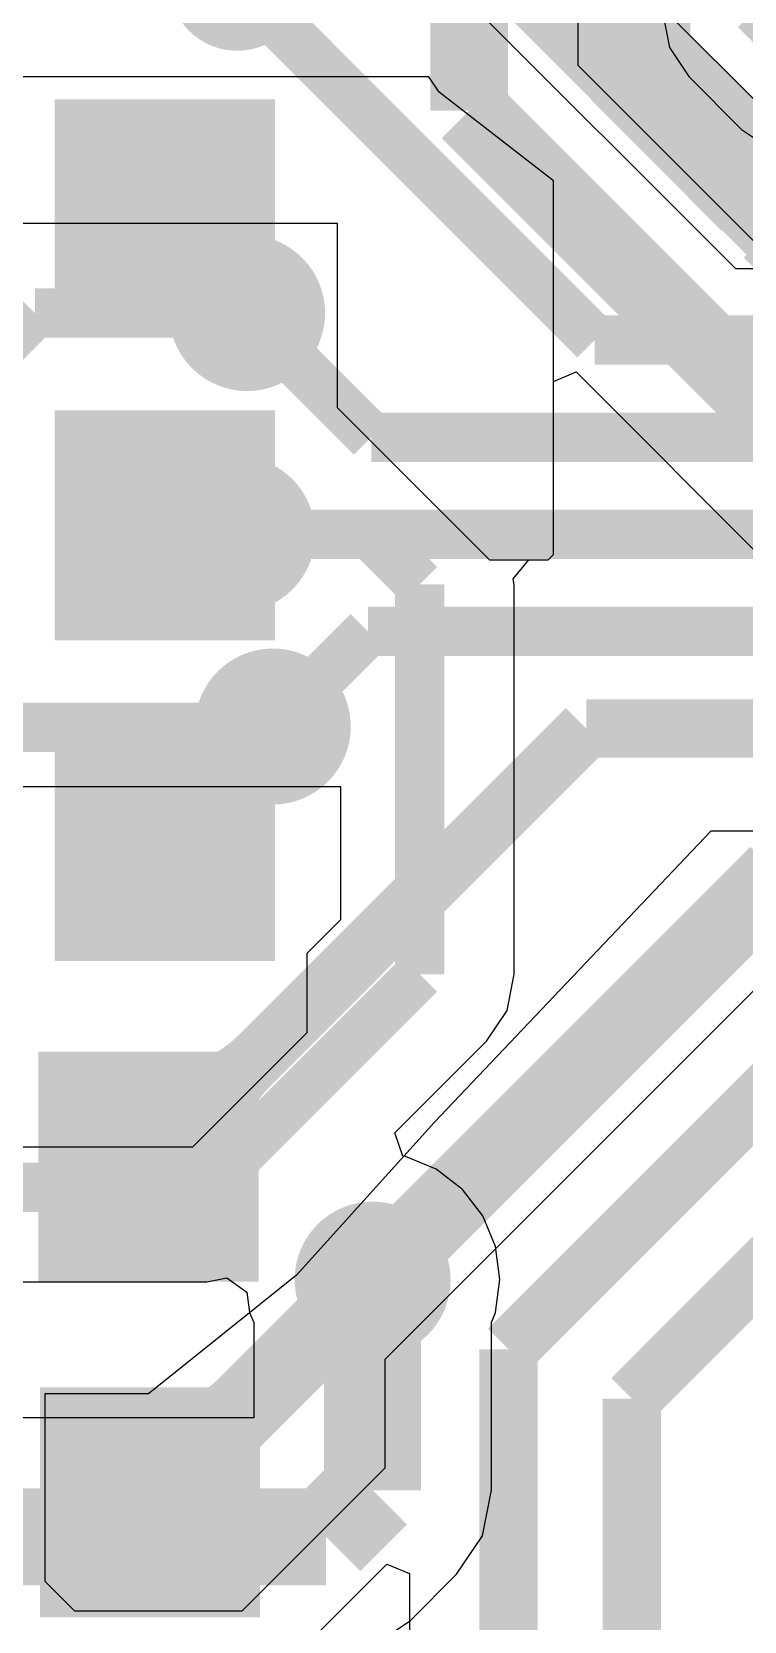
# Model space of a CAD drawing. Extents: x 56.2 to 141.8, y 48 to 96.4.
# Drawn here: x 90.23 to 93.9, y 76.93 to 85.12 of the extents above; entities that cross this region are included whole.
import ezdxf

# ---------------------------------------------------------------- set-up
doc = ezdxf.new("R2010")
doc.units = 0
doc.header["$MEASUREMENT"] = 0
for name, color, linetype in [('BOTTOMLAYER', 5, 'CONTINUOUS'), ('BOTTOMSOLDER', 6, 'CONTINUOUS'), ('MULTILAYER', 9, 'CONTINUOUS'), ('TOPLAYER', 1, 'CONTINUOUS'), ('TOPPASTE', 8, 'CONTINUOUS'), ('TOPSOLDER', 216, 'CONTINUOUS')]:
    doc.layers.add(name, color=color, linetype=linetype)

msp = doc.modelspace()

# ---------------------------------------------------------------- linework, layer by layer
at = {"layer": 'BOTTOMLAYER'}
for p, q in [((93.042174, 84.94128), (93.042174, 87.847602)), ((93.477954, 85.209431), (93.512879, 85.033848)), ((93.512879, 85.033848), (93.612338, 84.884999)), ((94.66948, 83.313974), (93.042174, 84.94128)), ((92.273257, 84.883056), (88.772002, 84.883056)), ((92.327026, 84.804212), (92.273257, 84.883056)), ((93.612338, 84.884999), (93.884168, 84.613168)), ((92.91526, 84.348592), (92.327026, 84.804212)), ((93.884168, 84.613168), (94.033017, 84.51371)), ((92.91526, 82.42506), (92.91526, 84.348592)), ((90.021987, 84.131183), (91.801983, 84.131183)), ((91.801983, 84.131183), (91.801983, 83.182348)), ((92.91526, 83.31615), (93.032593, 83.364753)), ((92.91526, 82.42506), (92.91526, 83.31615)), ((93.032593, 83.364753), (94.040673, 82.356673)), ((91.801983, 83.182348), (92.586731, 82.3976)), ((92.586731, 82.3976), (92.8878, 82.3976)), ((92.708011, 82.299426), (92.78858, 82.3976)), ((92.78858, 82.3976), (92.8878, 82.3976)), ((92.8878, 82.3976), (92.91526, 82.42506)), ((92.8878, 82.3976), (92.91526, 82.42506)), ((92.713746, 82.2706), (92.708011, 82.299426)), ((92.713744, 82.270587), (92.713746, 82.2706)), ((92.713744, 80.264), (92.713744, 82.270587)), ((91.821, 81.2292), (87.3506, 81.2292)), ((91.821, 80.545394), (91.821, 81.2292)), ((91.648008, 80.372402), (91.821, 80.545394)), ((91.648008, 79.964008), (91.648008, 80.372402)), ((92.676723, 80.077884), (92.713744, 80.264)), ((92.571298, 79.920102), (92.676723, 80.077884)), ((91.059, 79.375), (91.648008, 79.964008)), ((92.098876, 79.44768), (92.571291, 79.920097)), ((92.571291, 79.920097), (92.571298, 79.920102)), ((92.139699, 79.327418), (92.098876, 79.44768)), ((87.3506, 79.375), (91.059, 79.375)), ((92.154139, 79.325518), (92.139699, 79.327418)), ((92.312256, 79.260022), (92.154139, 79.325518)), ((92.448037, 79.155834), (92.312256, 79.260022)), ((92.552225, 79.020055), (92.448037, 79.155834)), ((92.617722, 78.861935), (92.552225, 79.020055)), ((92.640061, 78.692251), (92.617722, 78.861935)), ((86.273, 78.680455), (91.130186, 78.680455)), ((91.130186, 78.680455), (91.130199, 78.680452)), ((91.130199, 78.680452), (91.234184, 78.701138)), ((91.234184, 78.701138), (91.337417, 78.627163)), ((91.337417, 78.627163), (91.351186, 78.522566)), ((92.617722, 78.522566), (92.640061, 78.692251)), ((91.351186, 78.522566), (91.3727, 78.470628)), ((91.3727, 78.470628), (91.3727, 77.980154)), ((92.596208, 78.470628), (92.617722, 78.522566)), ((92.596208, 77.608054), (92.596208, 78.470628)), ((91.3727, 77.980154), (88.004023, 77.980154)), ((92.549642, 77.373945), (92.596208, 77.608054)), ((92.417029, 77.175479), (92.549642, 77.373945)), ((92.177375, 76.935825), (92.417029, 77.175479)), ((91.978909, 76.803212), (92.177375, 76.935825))]:
    msp.add_line(p, q, dxfattribs=at)
for points, const_width in [([(92.4814, 84.709), (92.4814, 88.7476)], 0.399999), ([(93.3196, 84.978075), (93.3196, 87.1728)], 0.599999), ([(93.936769, 85.209431), (93.936769, 87.231169)], 0.2), ([(93.3196, 84.978075), (93.995075, 84.3026)], 0.599999), ([(93.936769, 85.209431), (94.2086, 84.9376)], 0.2), ([(92.4814, 84.709), (94.4372, 82.7532)], 0.399999), ([(93.995075, 84.3026), (97.3582, 84.3026)], 0.599999), ([(94.107, 84.165275), (94.807875, 83.4644)], 0.599999), ([(90.0684, 83.4898), (90.2462, 83.6676)], 0.254), ([(90.2462, 83.6676), (91.3384, 83.6676)], 0.254), ([(91.2876, 82.528588), (91.969412, 82.528588)], 0.254), ([(91.969412, 82.528588), (92.2274, 82.2706)], 0.254), ([(92.2274, 80.264), (92.2274, 82.2706)], 0.254), ([(86.7664, 81.535801), (91.470686, 81.535801)], 0.254), ([(91.130199, 79.166799), (92.2274, 80.264)], 0.254), ([(85.598, 79.166799), (91.130199, 79.166799)], 0.254), ([(91.984454, 77.608054), (91.984454, 78.692251)], 0.499999), ([(91.7448, 77.3684), (91.984454, 77.608054)], 0.499999), ([(87.7824, 77.3684), (91.7448, 77.3684)], 0.499999)]:
    msp.add_lwpolyline(points, dxfattribs=dict(at, const_width=const_width))
at = {"layer": 'BOTTOMLAYER', "const_width": 0.299999}
for points in [[(91.1884, 83.6676, 1), (91.4884, 83.6676, 1)], [(91.1376, 82.528588, 1), (91.4376, 82.528588, 1)], [(91.320686, 81.539291, 1), (91.620685, 81.539291, 1)], [(91.834454, 78.692251, 1), (92.134454, 78.692251, 1)]]:
    msp.add_lwpolyline(points, format="xyb", close=True, dxfattribs=at)
at = {"layer": 'BOTTOMSOLDER'}
for points, const_width in [([(91.111802, 85.3694, 1), (91.463398, 85.3694, 1)], 0.351599), ([(91.1376, 83.6676, 1), (91.5392, 83.6676, 1)], 0.401599), ([(91.0868, 82.528588, 1), (91.4884, 82.528588, 1)], 0.401599), ([(91.269886, 81.539291, 1), (91.671485, 81.539291, 1)], 0.401599), ([(91.783654, 78.692251, 1), (92.185254, 78.692251, 1)], 0.401599)]:
    msp.add_lwpolyline(points, format="xyb", close=True, dxfattribs=dict(at, const_width=const_width))
at = {"layer": 'MULTILAYER', "const_width": 0.299999}
for points in [[(91.1884, 83.6676, 1), (91.4884, 83.6676, 1)], [(91.1376, 82.528588, 1), (91.4376, 82.528588, 1)], [(91.320686, 81.539291, 1), (91.620685, 81.539291, 1)], [(91.834454, 78.692251, 1), (92.134454, 78.692251, 1)]]:
    msp.add_lwpolyline(points, format="xyb", close=True, dxfattribs=at)
at = {"layer": 'TOPLAYER'}
for p, q in [((94.2848, 84.4296), (92.7608, 85.9536)), ((91.9988, 85.7504), (93.853, 83.8962)), ((93.853, 83.8962), (95.0214, 83.8962)), ((93.726, 81.0006), (92.3036, 79.502)), ((95.2754, 81.0006), (93.726, 81.0006)), ((92.0496, 78.2828), (94.25399, 80.48719)), ((92.3036, 79.502), (91.5924, 78.7146)), ((91.5924, 78.7146), (90.8304, 78.105)), ((92.0496, 77.724), (92.0496, 78.2828)), ((90.8304, 78.105), (90.297, 78.105)), ((90.297, 78.105), (90.297, 77.1398)), ((91.313, 76.9874), (92.0496, 77.724)), ((91.653403, 76.823131), (92.057471, 77.227199)), ((92.057471, 77.227199), (92.174804, 77.178596)), ((92.174804, 77.178596), (92.174804, 76.385763)), ((90.297, 77.1398), (90.4494, 76.9874)), ((90.4494, 76.9874), (91.313, 76.9874))]:
    msp.add_line(p, q, dxfattribs=at)
for points, const_width in [([(92.423902, 85.807898), (94.113185, 84.118615)], 0.499999), ([(91.287597, 85.369397), (93.128384, 83.528611)], 0.254), ([(94.113185, 84.118615), (94.672404, 84.118615)], 0.499999), ([(90.843097, 84.162903), (90.872498, 84.133502)], 0.254), ([(90.872498, 84.133502), (91.3384, 83.6676)], 0.254), ([(91.3384, 83.6676), (91.977388, 83.028612)], 0.254), ([(93.128384, 83.528611), (94.672404, 83.528611)], 0.254), ([(91.977388, 83.028612), (94.672404, 83.028612)], 0.254), ([(90.914598, 82.528588), (91.2876, 82.528588)], 0.254), ([(91.2876, 82.528588), (94.672404, 82.528588)], 0.254), ([(91.470686, 81.539291), (91.959984, 82.028589)], 0.254), ([(91.959984, 82.028589), (94.672404, 82.028589)], 0.254), ([(90.8304, 79.2734), (93.08559, 81.52859)], 0.299999), ([(90.885195, 80.9538), (91.470686, 81.539291)], 0.254), ([(93.08559, 81.52859), (94.9198, 81.52859)], 0.299999), ([(90.855795, 80.9244), (90.885195, 80.9538)], 0.254), ([(91.984454, 78.692251), (94.070808, 80.778604)], 0.399999), ([(94.070808, 80.778604), (95.355491, 80.778604)], 0.399999), ([(92.6846, 78.3336), (94.1832, 79.8322)], 0.299999), ([(93.3196, 78.0796), (94.4118, 79.1718)], 0.299999), ([(90.838404, 77.5462), (91.984454, 78.692251)], 0.399999), ([(92.6846, 76.1746), (92.6846, 78.3336)], 0.299999), ([(93.3196, 75.6666), (93.3196, 78.0796)], 0.299999)]:
    msp.add_lwpolyline(points, dxfattribs=dict(at, const_width=const_width))
for points, const_width in [([(91.1884, 83.6676, 1), (91.4884, 83.6676, 1)], 0.299999), ([(91.1376, 82.528588, 1), (91.4376, 82.528588, 1)], 0.299999), ([(91.320686, 81.539291, 1), (91.620685, 81.539291, 1)], 0.299999), ([(91.275464, 79.793462, 1), (91.425461, 79.793462, 1)], 0.15), ([(91.275464, 79.793462, 1), (91.425461, 79.793462, 1)], 0.15), ([(91.275464, 79.793462, 1), (91.425461, 79.793462, 1)], 0.15), ([(91.275464, 79.793462, 1), (91.425461, 79.793462, 1)], 0.15), ([(91.275464, 79.793462, 1), (91.425461, 79.793462, 1)], 0.15), ([(91.275464, 79.793462, 1), (91.425461, 79.793462, 1)], 0.15), ([(91.275464, 79.793462, 1), (91.425461, 79.793462, 1)], 0.15), ([(91.275464, 79.793462, 1), (91.425461, 79.793462, 1)], 0.15), ([(91.275464, 79.793462, 1), (91.425461, 79.793462, 1)], 0.15), ([(91.275464, 79.793462, 1), (91.425461, 79.793462, 1)], 0.15), ([(91.275464, 79.793462, 1), (91.425461, 79.793462, 1)], 0.15), ([(91.275464, 79.793462, 1), (91.425461, 79.793462, 1)], 0.15), ([(91.275464, 79.793462, 1), (91.425461, 79.793462, 1)], 0.15), ([(91.275464, 79.793462, 1), (91.425461, 79.793462, 1)], 0.15), ([(91.335817, 79.853815, 1), (91.485814, 79.853815, 1)], 0.15), ([(91.335817, 79.853815, 1), (91.485814, 79.853815, 1)], 0.15), ([(91.335817, 79.853815, 1), (91.485814, 79.853815, 1)], 0.15), ([(91.335817, 79.853815, 1), (91.485814, 79.853815, 1)], 0.15), ([(91.335817, 79.853815, 1), (91.485814, 79.853815, 1)], 0.15), ([(91.335817, 79.853815, 1), (91.485814, 79.853815, 1)], 0.15), ([(91.335817, 79.853815, 1), (91.485814, 79.853815, 1)], 0.15), ([(91.335817, 79.853815, 1), (91.485814, 79.853815, 1)], 0.15), ([(91.335817, 79.853815, 1), (91.485814, 79.853815, 1)], 0.15), ([(91.335817, 79.853815, 1), (91.485814, 79.853815, 1)], 0.15), ([(91.335817, 79.853815, 1), (91.485814, 79.853815, 1)], 0.15), ([(91.335817, 79.853815, 1), (91.485814, 79.853815, 1)], 0.15), ([(91.335817, 79.853815, 1), (91.485814, 79.853815, 1)], 0.15), ([(91.335817, 79.853815, 1), (91.485814, 79.853815, 1)], 0.15), ([(90.755401, 79.613399, 1), (90.905399, 79.613399, 1)], 0.15), ([(90.755401, 79.613399, 1), (90.905399, 79.613399, 1)], 0.15), ([(90.755401, 79.613399, 1), (90.905399, 79.613399, 1)], 0.15), ([(90.755401, 79.613399, 1), (90.905399, 79.613399, 1)], 0.15), ([(90.755401, 79.613399, 1), (90.905399, 79.613399, 1)], 0.15), ([(90.755401, 79.613399, 1), (90.905399, 79.613399, 1)], 0.15), ([(90.755401, 79.613399, 1), (90.905399, 79.613399, 1)], 0.15), ([(90.755401, 79.613399, 1), (90.905399, 79.613399, 1)], 0.15), ([(90.755401, 79.613399, 1), (90.905399, 79.613399, 1)], 0.15), ([(90.755401, 79.613399, 1), (90.905399, 79.613399, 1)], 0.15), ([(90.755401, 79.613399, 1), (90.905399, 79.613399, 1)], 0.15), ([(90.755401, 79.613399, 1), (90.905399, 79.613399, 1)], 0.15), ([(90.755401, 79.613399, 1), (90.905399, 79.613399, 1)], 0.15), ([(90.755401, 79.613399, 1), (90.905399, 79.613399, 1)], 0.15), ([(91.070402, 79.298399, 1), (91.220399, 79.298399, 1)], 0.15), ([(91.070402, 79.298399, 1), (91.220399, 79.298399, 1)], 0.15), ([(91.070402, 79.298399, 1), (91.220399, 79.298399, 1)], 0.15), ([(91.070402, 79.298399, 1), (91.220399, 79.298399, 1)], 0.15), ([(91.070402, 79.298399, 1), (91.220399, 79.298399, 1)], 0.15), ([(91.070402, 79.298399, 1), (91.220399, 79.298399, 1)], 0.15), ([(91.070402, 79.298399, 1), (91.220399, 79.298399, 1)], 0.15), ([(91.070402, 79.298399, 1), (91.220399, 79.298399, 1)], 0.15), ([(91.070402, 79.298399, 1), (91.220399, 79.298399, 1)], 0.15), ([(91.070402, 79.298399, 1), (91.220399, 79.298399, 1)], 0.15), ([(91.070402, 79.298399, 1), (91.220399, 79.298399, 1)], 0.15), ([(91.070402, 79.298399, 1), (91.220399, 79.298399, 1)], 0.15), ([(91.070402, 79.298399, 1), (91.220399, 79.298399, 1)], 0.15), ([(91.070402, 79.298399, 1), (91.220399, 79.298399, 1)], 0.15), ([(91.834454, 78.692251, 1), (92.134454, 78.692251, 1)], 0.299999), ([(91.233462, 78.041261, 1), (91.433462, 78.041261, 1)], 0.2), ([(91.233462, 78.041261, 1), (91.433462, 78.041261, 1)], 0.2), ([(91.233462, 78.041261, 1), (91.433462, 78.041261, 1)], 0.2), ([(91.233462, 78.041261, 1), (91.433462, 78.041261, 1)], 0.2), ([(91.233462, 78.041261, 1), (91.433462, 78.041261, 1)], 0.2), ([(91.233462, 78.041261, 1), (91.433462, 78.041261, 1)], 0.2), ([(91.233462, 78.041261, 1), (91.433462, 78.041261, 1)], 0.2), ([(91.233462, 78.041261, 1), (91.433462, 78.041261, 1)], 0.2), ([(91.233462, 78.041261, 1), (91.433462, 78.041261, 1)], 0.2), ([(91.233462, 78.041261, 1), (91.433462, 78.041261, 1)], 0.2), ([(91.233462, 78.041261, 1), (91.433462, 78.041261, 1)], 0.2), ([(91.233462, 78.041261, 1), (91.433462, 78.041261, 1)], 0.2), ([(91.233462, 78.041261, 1), (91.433462, 78.041261, 1)], 0.2), ([(91.233462, 78.041261, 1), (91.433462, 78.041261, 1)], 0.2), ([(91.173112, 77.980908, 1), (91.373112, 77.980908, 1)], 0.2), ([(91.173112, 77.980908, 1), (91.373112, 77.980908, 1)], 0.2), ([(91.173112, 77.980908, 1), (91.373112, 77.980908, 1)], 0.2), ([(91.173112, 77.980908, 1), (91.373112, 77.980908, 1)], 0.2), ([(91.173112, 77.980908, 1), (91.373112, 77.980908, 1)], 0.2), ([(91.173112, 77.980908, 1), (91.373112, 77.980908, 1)], 0.2), ([(91.173112, 77.980908, 1), (91.373112, 77.980908, 1)], 0.2), ([(91.173112, 77.980908, 1), (91.373112, 77.980908, 1)], 0.2), ([(91.173112, 77.980908, 1), (91.373112, 77.980908, 1)], 0.2), ([(91.173112, 77.980908, 1), (91.373112, 77.980908, 1)], 0.2), ([(91.173112, 77.980908, 1), (91.373112, 77.980908, 1)], 0.2), ([(91.173112, 77.980908, 1), (91.373112, 77.980908, 1)], 0.2), ([(91.173112, 77.980908, 1), (91.373112, 77.980908, 1)], 0.2), ([(91.173112, 77.980908, 1), (91.373112, 77.980908, 1)], 0.2), ([(90.738404, 77.836199, 1), (90.938403, 77.836199, 1)], 0.2), ([(90.738404, 77.836199, 1), (90.938403, 77.836199, 1)], 0.2), ([(90.738404, 77.836199, 1), (90.938403, 77.836199, 1)], 0.2), ([(90.738404, 77.836199, 1), (90.938403, 77.836199, 1)], 0.2), ([(90.738404, 77.836199, 1), (90.938403, 77.836199, 1)], 0.2), ([(90.738404, 77.836199, 1), (90.938403, 77.836199, 1)], 0.2), ([(90.738404, 77.836199, 1), (90.938403, 77.836199, 1)], 0.2), ([(90.738404, 77.836199, 1), (90.938403, 77.836199, 1)], 0.2), ([(90.738404, 77.836199, 1), (90.938403, 77.836199, 1)], 0.2), ([(90.738404, 77.836199, 1), (90.938403, 77.836199, 1)], 0.2), ([(90.738404, 77.836199, 1), (90.938403, 77.836199, 1)], 0.2), ([(90.738404, 77.836199, 1), (90.938403, 77.836199, 1)], 0.2), ([(90.738404, 77.836199, 1), (90.938403, 77.836199, 1)], 0.2), ([(90.738404, 77.836199, 1), (90.938403, 77.836199, 1)], 0.2), ([(91.003404, 77.571199, 1), (91.203404, 77.571199, 1)], 0.2), ([(91.003404, 77.571199, 1), (91.203404, 77.571199, 1)], 0.2), ([(91.003404, 77.571199, 1), (91.203404, 77.571199, 1)], 0.2), ([(91.003404, 77.571199, 1), (91.203404, 77.571199, 1)], 0.2), ([(91.003404, 77.571199, 1), (91.203404, 77.571199, 1)], 0.2), ([(91.003404, 77.571199, 1), (91.203404, 77.571199, 1)], 0.2), ([(91.003404, 77.571199, 1), (91.203404, 77.571199, 1)], 0.2), ([(91.003404, 77.571199, 1), (91.203404, 77.571199, 1)], 0.2), ([(91.003404, 77.571199, 1), (91.203404, 77.571199, 1)], 0.2), ([(91.003404, 77.571199, 1), (91.203404, 77.571199, 1)], 0.2), ([(91.003404, 77.571199, 1), (91.203404, 77.571199, 1)], 0.2), ([(91.003404, 77.571199, 1), (91.203404, 77.571199, 1)], 0.2), ([(91.003404, 77.571199, 1), (91.203404, 77.571199, 1)], 0.2), ([(91.003404, 77.571199, 1), (91.203404, 77.571199, 1)], 0.2)]:
    msp.add_lwpolyline(points, format="xyb", close=True, dxfattribs=dict(at, const_width=const_width))
for points, const_width in [([(91.410815, 79.853815, -0.198912), (90.8304, 79.613399)], 0.299999), ([(91.410815, 79.853815, -0.198912), (90.8304, 79.613399)], 0.299999), ([(91.410815, 79.853815, -0.198912), (90.8304, 79.613399)], 0.299999), ([(91.410815, 79.853815, -0.198912), (90.8304, 79.613399)], 0.299999), ([(91.410815, 79.853815, -0.198912), (90.8304, 79.613399)], 0.299999), ([(91.410815, 79.853815, -0.198912), (90.8304, 79.613399)], 0.299999), ([(91.410815, 79.853815, -0.198912), (90.8304, 79.613399)], 0.299999), ([(91.410815, 79.853815, -0.198912), (90.8304, 79.613399)], 0.299999), ([(91.410815, 79.853815, -0.198912), (90.8304, 79.613399)], 0.299999), ([(91.410815, 79.853815, -0.198912), (90.8304, 79.613399)], 0.299999), ([(91.410815, 79.853815, -0.198912), (90.8304, 79.613399)], 0.299999), ([(91.410815, 79.853815, -0.198912), (90.8304, 79.613399)], 0.299999), ([(91.410815, 79.853815, -0.198912), (90.8304, 79.613399)], 0.299999), ([(91.410815, 79.853815, -0.198912), (90.8304, 79.613399)], 0.299999), ([(91.145401, 79.298399, -0.198912), (91.350462, 79.793462)], 0.299999), ([(91.145401, 79.298399, -0.198912), (91.350462, 79.793462)], 0.299999), ([(91.145401, 79.298399, -0.198912), (91.350462, 79.793462)], 0.299999), ([(91.145401, 79.298399, -0.198912), (91.350462, 79.793462)], 0.299999), ([(91.145401, 79.298399, -0.198912), (91.350462, 79.793462)], 0.299999), ([(91.145401, 79.298399, -0.198912), (91.350462, 79.793462)], 0.299999), ([(91.145401, 79.298399, -0.198912), (91.350462, 79.793462)], 0.299999), ([(91.145401, 79.298399, -0.198912), (91.350462, 79.793462)], 0.299999), ([(91.145401, 79.298399, -0.198912), (91.350462, 79.793462)], 0.299999), ([(91.145401, 79.298399, -0.198912), (91.350462, 79.793462)], 0.299999), ([(91.145401, 79.298399, -0.198912), (91.350462, 79.793462)], 0.299999), ([(91.145401, 79.298399, -0.198912), (91.350462, 79.793462)], 0.299999), ([(91.145401, 79.298399, -0.198912), (91.350462, 79.793462)], 0.299999), ([(91.145401, 79.298399, -0.198912), (91.350462, 79.793462)], 0.299999), ([(91.333462, 78.041261, -0.198912), (90.838404, 77.836199)], 0.399999), ([(91.333462, 78.041261, -0.198912), (90.838404, 77.836199)], 0.399999), ([(91.333462, 78.041261, -0.198912), (90.838404, 77.836199)], 0.399999), ([(91.333462, 78.041261, -0.198912), (90.838404, 77.836199)], 0.399999), ([(91.333462, 78.041261, -0.198912), (90.838404, 77.836199)], 0.399999), ([(91.333462, 78.041261, -0.198912), (90.838404, 77.836199)], 0.399999), ([(91.333462, 78.041261, -0.198912), (90.838404, 77.836199)], 0.399999), ([(91.333462, 78.041261, -0.198912), (90.838404, 77.836199)], 0.399999), ([(91.333462, 78.041261, -0.198912), (90.838404, 77.836199)], 0.399999), ([(91.333462, 78.041261, -0.198912), (90.838404, 77.836199)], 0.399999), ([(91.333462, 78.041261, -0.198912), (90.838404, 77.836199)], 0.399999), ([(91.333462, 78.041261, -0.198912), (90.838404, 77.836199)], 0.399999), ([(91.333462, 78.041261, -0.198912), (90.838404, 77.836199)], 0.399999), ([(91.333462, 78.041261, -0.198912), (90.838404, 77.836199)], 0.399999), ([(91.103404, 77.571199, -0.198912), (91.273112, 77.980908)], 0.399999), ([(91.103404, 77.571199, -0.198912), (91.273112, 77.980908)], 0.399999), ([(91.103404, 77.571199, -0.198912), (91.273112, 77.980908)], 0.399999), ([(91.103404, 77.571199, -0.198912), (91.273112, 77.980908)], 0.399999), ([(91.103404, 77.571199, -0.198912), (91.273112, 77.980908)], 0.399999), ([(91.103404, 77.571199, -0.198912), (91.273112, 77.980908)], 0.399999), ([(91.103404, 77.571199, -0.198912), (91.273112, 77.980908)], 0.399999), ([(91.103404, 77.571199, -0.198912), (91.273112, 77.980908)], 0.399999), ([(91.103404, 77.571199, -0.198912), (91.273112, 77.980908)], 0.399999), ([(91.103404, 77.571199, -0.198912), (91.273112, 77.980908)], 0.399999), ([(91.103404, 77.571199, -0.198912), (91.273112, 77.980908)], 0.399999), ([(91.103404, 77.571199, -0.198912), (91.273112, 77.980908)], 0.399999), ([(91.103404, 77.571199, -0.198912), (91.273112, 77.980908)], 0.399999), ([(91.103404, 77.571199, -0.198912), (91.273112, 77.980908)], 0.399999)]:
    msp.add_lwpolyline(points, format="xyb", dxfattribs=dict(at, const_width=const_width))
for points in [[(91.379599, 84.665599), (90.449598, 84.665599), (91.379599, 83.685601), (90.449598, 83.685601)], [(91.379599, 83.065399), (90.449598, 83.065399), (91.379599, 82.085401), (90.449598, 82.085401)], [(91.379599, 81.414399), (90.449598, 81.414399), (91.379599, 80.434401), (90.449598, 80.434401)], [(90.3654, 78.783401), (91.2954, 78.783401), (90.3654, 79.763399), (91.2954, 79.763399)], [(90.373403, 77.056201), (91.303404, 77.056201), (90.373403, 78.036199), (91.303404, 78.036199)]]:
    msp.add_solid(points, dxfattribs=at)
at = {"layer": 'TOPPASTE'}
for points in [[(91.379599, 84.665599), (90.449598, 84.665599), (91.379599, 83.685601), (90.449598, 83.685601)], [(91.379599, 83.065399), (90.449598, 83.065399), (91.379599, 82.085401), (90.449598, 82.085401)], [(91.379599, 81.414399), (90.449598, 81.414399), (91.379599, 80.434401), (90.449598, 80.434401)], [(90.3654, 78.783401), (91.2954, 78.783401), (90.3654, 79.763399), (91.2954, 79.763399)], [(90.373403, 77.056201), (91.303404, 77.056201), (90.373403, 78.036199), (91.303404, 78.036199)]]:
    msp.add_solid(points, dxfattribs=at)
at = {"layer": 'TOPSOLDER'}
for points, const_width in [([(91.111802, 85.3694, 1), (91.463398, 85.3694, 1)], 0.351599), ([(91.1376, 83.6676, 1), (91.5392, 83.6676, 1)], 0.401599), ([(91.0868, 82.528588, 1), (91.4884, 82.528588, 1)], 0.401599), ([(91.269886, 81.539291, 1), (91.671485, 81.539291, 1)], 0.401599), ([(91.783654, 78.692251, 1), (92.185254, 78.692251, 1)], 0.401599)]:
    msp.add_lwpolyline(points, format="xyb", close=True, dxfattribs=dict(at, const_width=const_width))
for points in [[(91.481199, 84.767199), (90.347998, 84.767199), (91.481199, 83.584001), (90.347998, 83.584001)], [(91.481199, 83.166999), (90.347998, 83.166999), (91.481199, 81.983801), (90.347998, 81.983801)], [(91.481199, 81.515999), (90.347998, 81.515999), (91.481199, 80.332801), (90.347998, 80.332801)], [(90.2638, 78.681801), (91.397, 78.681801), (90.2638, 79.864999), (91.397, 79.864999)], [(90.271803, 76.954601), (91.405004, 76.954601), (90.271803, 78.137799), (91.405004, 78.137799)]]:
    msp.add_solid(points, dxfattribs=at)

doc.saveas('drawing.dxf')
